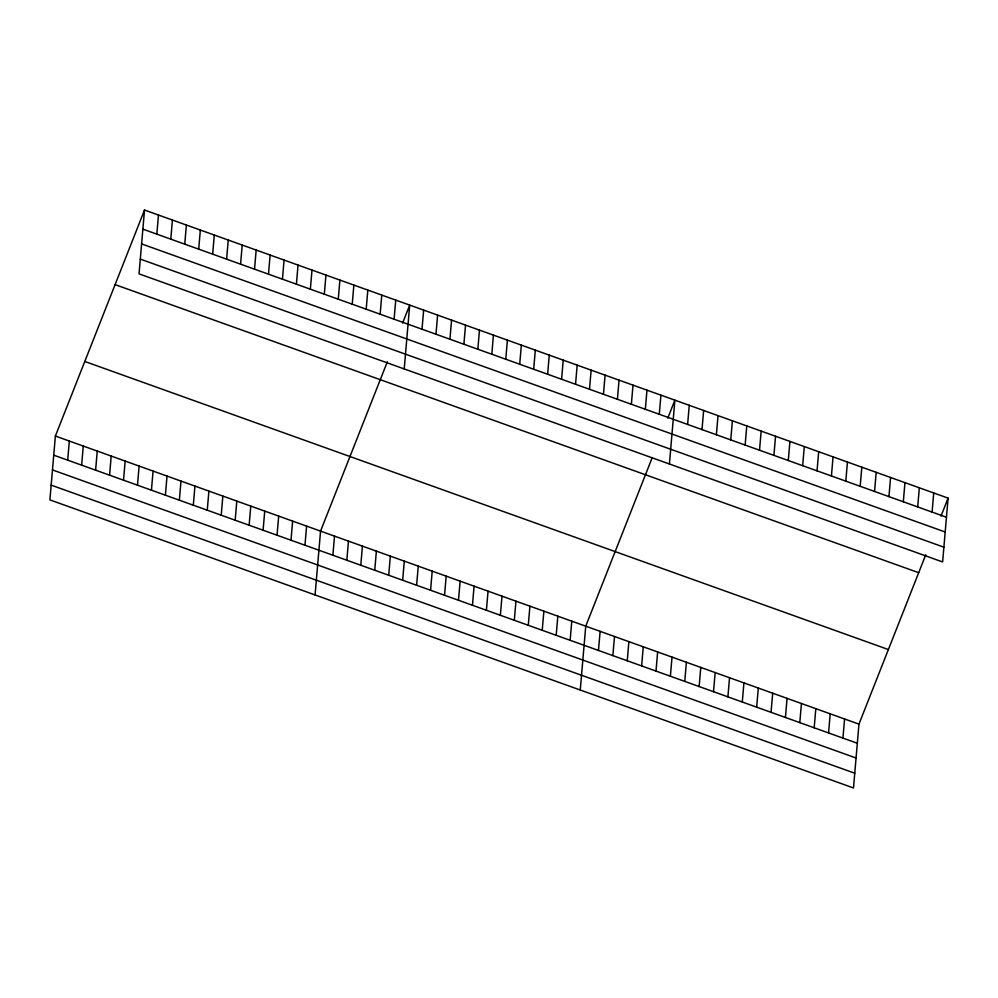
<?xml version="1.0" encoding="UTF-8"?>
<svg xmlns="http://www.w3.org/2000/svg" width="998" height="998" viewBox="0 0 998 998"><rect width="100%" height="100%" fill="white"/><g stroke="black" fill="none" stroke-linecap="round" stroke-linejoin="round"><path stroke-width="1.5" d="M144.51 210.029L139.034 273.864L942.623 561.949L948.1 498.114L144.51 210.029L55.377 436.051L49.9 499.886L853.49 787.971L858.966 724.136L925.77 554.738M67.689 460.165L69.336 441.054M81.649 465.168L83.283 446.056M95.608 470.183L97.243 451.059M109.568 475.185L111.202 456.061M123.515 480.188L125.162 461.064M156.836 234.156L158.47 215.032M137.475 485.19L139.121 466.066M170.783 239.158L172.429 220.034M151.434 490.193L153.068 471.068M184.742 244.161L186.389 225.037M165.394 495.195L167.028 476.071M198.702 249.163L200.336 230.039M179.353 500.198L180.987 481.073M212.661 254.166L214.296 235.041M193.3 505.2L194.947 486.076M226.621 259.168L228.255 240.044M207.26 510.203L208.906 491.091M240.568 264.171L242.215 245.046M221.219 515.205L222.853 496.093M254.527 269.173L256.174 250.061M235.179 520.207L236.813 501.096M268.487 274.176L270.121 255.064M249.138 525.222L250.772 506.098M282.446 279.178L284.081 260.066M263.085 530.225L264.732 511.101M296.406 284.181L298.04 265.069M277.045 535.227L278.692 516.103M310.353 289.195L312 270.071M291.004 540.23L292.639 521.106M324.313 294.198L325.959 275.074M304.964 545.232L306.598 526.108M338.272 299.2L339.906 280.076M315.081 594.958L320.558 531.111L387.361 361.725M352.232 304.203L353.866 285.079M332.87 555.237L334.517 536.113M366.191 309.205L367.825 290.081M346.83 560.24L348.477 541.116M380.138 314.208L381.785 295.084M360.789 565.242L362.424 546.131M394.098 319.21L395.744 300.086M374.749 570.245L376.383 551.133M404.227 368.936L409.691 305.089L402.618 323.053M388.709 575.247L390.343 556.136M422.017 329.215L423.651 310.104M402.656 580.262L404.302 561.138M435.976 334.218L437.611 315.106M416.615 585.265L418.262 566.14M449.923 339.22L451.57 320.109M430.575 590.267L432.209 571.143M463.883 344.235L465.53 325.111M444.534 595.27L446.168 576.145M477.842 349.238L479.477 330.113M458.494 600.272L460.128 581.148M491.802 354.24L493.436 335.116M472.441 605.275L474.087 586.15M505.761 359.243L507.396 340.118M486.4 610.277L488.047 591.153M519.709 364.245L521.355 345.121M500.36 615.279L501.994 596.155M533.668 369.248L535.315 350.123M514.319 620.282L515.954 601.17M547.628 374.25L549.262 355.126M528.279 625.284L529.913 606.173M561.587 379.252L563.221 360.128M542.226 630.287L543.873 611.175M575.547 384.255L577.181 365.143M556.185 635.302L557.832 616.178M589.494 389.257L591.14 370.146M570.145 640.304L571.779 621.18M603.453 394.26L605.1 375.148M580.262 690.03L585.739 626.183L652.006 458.169M617.413 399.275L619.047 380.151M598.476 650.459L600.122 631.335M631.372 404.277L633.006 385.153M612.859 655.611L614.506 636.487M645.332 409.28L646.966 390.156M627.243 660.763L628.877 641.652M659.279 414.282L660.925 395.158M641.627 665.928L643.261 646.804M669.409 464.008L674.885 400.161L667.799 418.125M655.998 671.08L657.645 651.956M687.622 424.437L689.256 405.313M670.382 676.232L672.016 657.108M702.006 429.589L703.64 410.477M684.765 681.385L686.399 662.273M716.377 434.754L718.024 415.63M699.136 686.549L700.783 667.425M730.761 439.906L732.395 420.782M713.52 691.701L715.167 672.577M745.144 445.058L746.778 425.934M727.904 696.854L729.538 677.729M759.515 450.21L761.162 431.099M742.287 702.006L743.922 682.894M773.899 455.375L775.546 436.251M756.659 707.17L758.305 688.046M788.283 460.527L789.917 441.403M771.042 712.322L772.677 693.198M802.666 465.679L804.301 446.555M785.426 717.475L787.06 698.351M817.038 470.831L818.684 451.72M799.797 722.627L801.444 703.515M831.421 475.996L833.056 456.872M814.181 727.792L815.815 708.667M845.805 481.148L847.439 462.024M828.565 732.944L830.199 713.82M860.176 486.3L861.823 467.176M842.936 738.096L844.582 718.972M874.56 491.453L876.194 472.341M888.944 496.617L890.578 477.493M903.315 501.769L904.961 482.645M917.698 506.922L919.345 487.797M932.082 512.074L933.716 492.962M941.014 516.066L948.1 498.114M142.876 229.141L946.466 517.238M141.604 243.911L945.193 531.996M140.306 259.106L943.896 547.191M115.094 284.617L918.684 572.702M84.793 361.463L888.382 649.548M55.377 436.051L858.966 724.136M53.73 455.163L857.319 743.248M52.47 469.921L856.059 758.006M51.16 485.128L854.75 773.213"/></g></svg>
